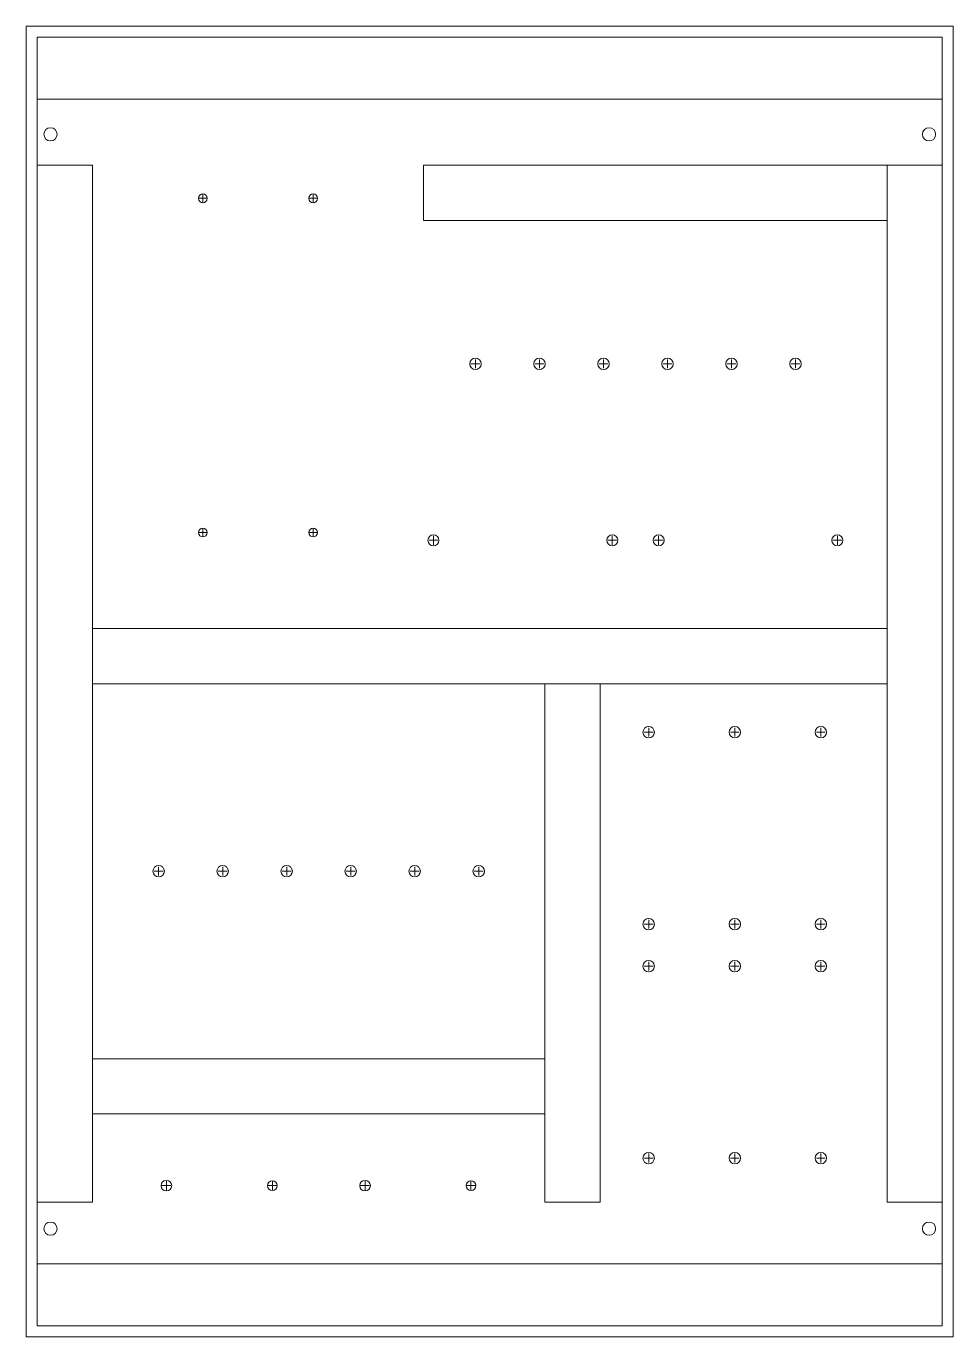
# Model space of a CAD drawing. Header units: millimetres. Extents: x 1937 to 4749, y 83 to 1608.
# Drawn here: x 3300 to 3717, y 83 to 677 of the extents above; entities that cross this region are included whole.
import ezdxf

# ---------------------------------------------------------------- set-up
doc = ezdxf.new("R2010")
doc.units = ezdxf.units.MM
doc.layers.get('0').update_dxf_attribs({"lineweight": 0})
doc.layers.add('Box Panel', color=7, linetype='Continuous', lineweight=0)
doc.layers.add('Cable Duct', color=7, linetype='Continuous')

msp = doc.modelspace()

# ---------------------------------------------------------------- linework, layer by layer
for p, q in [((3379.829, 600.945), (3379.829, 596.945)), ((3429.829, 600.945), (3429.829, 596.945)), ((3377.829, 598.945), (3381.829, 598.945)), ((3427.829, 598.945), (3431.829, 598.945)), ((3501.329, 523.945), (3505.329, 523.945)), ((3503.329, 525.945), (3503.329, 521.945)), ((3530.329, 523.945), (3534.329, 523.945)), ((3532.329, 525.945), (3532.329, 521.945)), ((3559.329, 523.945), (3563.329, 523.945)), ((3561.329, 525.945), (3561.329, 521.945)), ((3588.329, 523.945), (3592.329, 523.945)), ((3590.329, 525.945), (3590.329, 521.945)), ((3617.329, 523.945), (3621.329, 523.945)), ((3619.329, 525.945), (3619.329, 521.945)), ((3646.329, 523.945), (3650.329, 523.945)), ((3648.329, 525.945), (3648.329, 521.945)), ((3377.829, 447.445), (3381.829, 447.445)), ((3379.829, 449.445), (3379.829, 445.445)), ((3427.829, 447.445), (3431.829, 447.445)), ((3429.829, 449.445), (3429.829, 445.445)), ((3484.329, 445.945), (3484.329, 441.945)), ((3565.329, 445.945), (3565.329, 441.945)), ((3586.329, 445.945), (3586.329, 441.945)), ((3667.329, 445.945), (3667.329, 441.945)), ((3482.329, 443.945), (3486.329, 443.945)), ((3563.329, 443.945), (3567.329, 443.945)), ((3584.329, 443.945), (3588.329, 443.945)), ((3665.329, 443.945), (3669.329, 443.945)), ((3559.829, 378.945), (3559.829, 143.945)), ((3579.829, 356.945), (3583.829, 356.945)), ((3581.829, 358.945), (3581.829, 354.945)), ((3618.829, 356.945), (3622.829, 356.945)), ((3620.829, 358.945), (3620.829, 354.945)), ((3657.829, 356.945), (3661.829, 356.945)), ((3659.829, 358.945), (3659.829, 354.945)), ((3357.829, 293.945), (3361.829, 293.945)), ((3359.829, 295.945), (3359.829, 291.945)), ((3386.829, 293.945), (3390.829, 293.945)), ((3388.829, 295.945), (3388.829, 291.945)), ((3415.829, 293.945), (3419.829, 293.945)), ((3417.829, 295.945), (3417.829, 291.945)), ((3444.829, 293.945), (3448.829, 293.945)), ((3446.829, 295.945), (3446.829, 291.945)), ((3473.829, 293.945), (3477.829, 293.945)), ((3475.829, 295.945), (3475.829, 291.945)), ((3502.829, 293.945), (3506.829, 293.945)), ((3504.829, 295.945), (3504.829, 291.945)), ((3579.829, 269.945), (3583.829, 269.945)), ((3581.829, 271.945), (3581.829, 267.945)), ((3618.829, 269.945), (3622.829, 269.945)), ((3620.829, 271.945), (3620.829, 267.945)), ((3657.829, 269.945), (3661.829, 269.945)), ((3659.829, 271.945), (3659.829, 267.945)), ((3579.829, 250.945), (3583.829, 250.945)), ((3581.829, 252.945), (3581.829, 248.945)), ((3618.829, 250.945), (3622.829, 250.945)), ((3620.829, 252.945), (3620.829, 248.945)), ((3657.829, 250.945), (3661.829, 250.945)), ((3659.829, 252.945), (3659.829, 248.945)), ((3579.829, 163.945), (3583.829, 163.945)), ((3581.829, 165.945), (3581.829, 161.945)), ((3618.829, 163.945), (3622.829, 163.945)), ((3620.829, 165.945), (3620.829, 161.945)), ((3657.829, 163.945), (3661.829, 163.945)), ((3659.829, 165.945), (3659.829, 161.945)), ((3361.329, 151.445), (3365.329, 151.445)), ((3363.329, 153.445), (3363.329, 149.445)), ((3409.329, 151.445), (3413.329, 151.445)), ((3411.329, 153.445), (3411.329, 149.445)), ((3451.329, 151.445), (3455.329, 151.445)), ((3453.329, 153.445), (3453.329, 149.445)), ((3499.329, 151.445), (3503.329, 151.445)), ((3501.329, 153.445), (3501.329, 149.445))]:
    msp.add_line(p, q)
for points in [[(3299.829, 676.945), (3719.829, 676.945), (3719.829, 82.945), (3299.829, 82.945)], [(3304.829, 671.945), (3714.829, 671.945), (3714.829, 87.945), (3304.829, 87.945)]]:
    msp.add_lwpolyline(points, close=True)
for centre, radius in [((3310.829, 627.945), 3), ((3708.829, 627.945), 3), ((3379.829, 598.945), 2), ((3429.829, 598.945), 2), ((3503.329, 523.945), 2.6), ((3532.329, 523.945), 2.6), ((3561.329, 523.945), 2.6), ((3590.329, 523.945), 2.6), ((3619.329, 523.945), 2.6), ((3648.329, 523.945), 2.6), ((3379.829, 447.445), 2), ((3429.829, 447.445), 2), ((3484.329, 443.945), 2.5), ((3565.329, 443.945), 2.5), ((3586.329, 443.945), 2.5), ((3667.329, 443.945), 2.5), ((3581.829, 356.945), 2.6), ((3620.829, 356.945), 2.6), ((3659.829, 356.945), 2.6), ((3359.829, 293.945), 2.6), ((3388.829, 293.945), 2.6), ((3417.829, 293.945), 2.6), ((3446.829, 293.945), 2.6), ((3475.829, 293.945), 2.6), ((3504.829, 293.945), 2.6), ((3581.829, 269.945), 2.6), ((3620.829, 269.945), 2.6), ((3659.829, 269.945), 2.6), ((3581.829, 250.945), 2.6), ((3620.829, 250.945), 2.6), ((3659.829, 250.945), 2.6), ((3581.829, 163.945), 2.6), ((3620.829, 163.945), 2.6), ((3659.829, 163.945), 2.6), ((3363.329, 151.445), 2.4), ((3411.329, 151.445), 2.25), ((3453.329, 151.445), 2.4), ((3501.329, 151.445), 2.25), ((3310.829, 131.945), 3), ((3708.829, 131.945), 3)]:
    msp.add_circle(centre, radius)
at = {"layer": 'Box Panel'}
for points in [[(3304.829, 643.945), (3714.829, 643.945)], [(3714.829, 115.945), (3304.829, 115.945)]]:
    msp.add_lwpolyline(points, dxfattribs=at)
at = {"layer": 'Cable Duct', "lineweight": 0}
for points in [[(3329.829, 143.945), (3304.829, 143.945), (3304.829, 613.945), (3329.829, 613.945)], [(3689.829, 613.945), (3689.829, 588.945), (3479.829, 588.945), (3479.829, 613.945)], [(3714.829, 143.945), (3689.829, 143.945), (3689.829, 613.945), (3714.829, 613.945)], [(3689.829, 403.945), (3689.829, 378.945), (3329.829, 378.945), (3329.829, 403.945)], [(3534.829, 378.945), (3559.829, 378.945), (3559.829, 143.945), (3534.829, 143.945)], [(3534.829, 208.945), (3534.829, 183.945), (3329.829, 183.945), (3329.829, 208.945)]]:
    msp.add_lwpolyline(points, close=True, dxfattribs=at)

doc.saveas('drawing.dxf')
